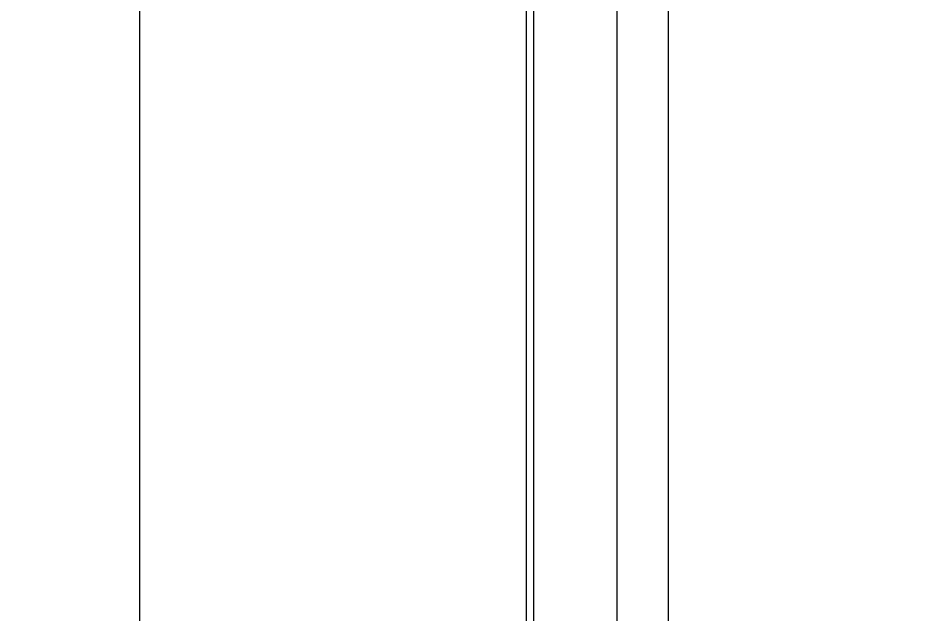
# Model space of a CAD drawing. Header units: inches. Extents: x -20.7 to 76.3, y -55.2 to 19.1.
# Drawn here: x -4.358 to -3.707, y -29.432 to -28.995 of the extents above; entities that cross this region are included whole.
import ezdxf

# ---------------------------------------------------------------- set-up
doc = ezdxf.new("R2010")
doc.units = ezdxf.units.IN
doc.header["$MEASUREMENT"] = 0
doc.layers.add('G-ANNO-TTLB', color=7, linetype='Continuous', lineweight=0)
doc.layers.add('TYVEK', color=7, linetype='Continuous', lineweight=0)

# ---------------------------------------------------------------- blocks, each defined once
blk = doc.blocks.new('Block_195')
at = {"layer": 'TYVEK', "color": 3, "lineweight": 25, "true_color": 0x00ff00}
blk.add_line((-3.88226, -30.04218), (-3.88226, -27.849), dxfattribs=at)

msp = doc.modelspace()

# ---------------------------------------------------------------- hatches: boundary and pattern name
at = {"layer": 'G-ANNO-TTLB', "true_color": 0xff00ff, "transparency": 33554687}
h = msp.add_hatch(color=6, dxfattribs=at)
edge = h.paths.add_edge_path()
edge.add_spline(control_points=[(20.03822, -55.21363), (20.03822, -55.21363), (-20.64953, -55.21363), (-20.64953, -55.21363), (-20.64953, -55.21363), (-20.64953, -21.08863), (-20.64953, -21.08863), (-20.64953, -21.08863), (20.03822, -21.08863), (20.03822, -21.08863), (20.03822, -21.08863), (20.03822, -55.21363), (20.03822, -55.21363)], knot_values=[0, 0, 0, 0, 1, 1, 1, 2, 2, 2, 3, 3, 3, 4, 4, 4, 4], degree=3, periodic=0)
edge = h.paths.add_edge_path()
edge.add_spline(control_points=[(-20.52453, -21.21363), (-20.52453, -21.21363), (-20.52453, -55.08863), (-20.52453, -55.08863), (-20.52453, -55.08863), (19.91322, -55.08863), (19.91322, -55.08863), (19.91322, -55.08863), (19.91322, -21.21363), (19.91322, -21.21363), (19.91322, -21.21363), (-20.52453, -21.21363), (-20.52453, -21.21363)], knot_values=[0, 0, 0, 0, 1, 1, 1, 2, 2, 2, 3, 3, 3, 4, 4, 4, 4], degree=3, periodic=0)
edge.add_line((-20.52453, -21.21363), (-20.52453, -21.21363))

# ---------------------------------------------------------------- linework, layer by layer
at = {"layer": 'G-ANNO-TTLB'}
for points in [[(20.03822, -55.21363), (20.03822, -55.21363), (-20.64953, -55.21363), (-20.64953, -55.21363), (-20.64953, -55.21363), (-20.64953, -21.08863), (-20.64953, -21.08863), (-20.64953, -21.08863), (20.03822, -21.08863), (20.03822, -21.08863), (20.03822, -21.08863), (20.03822, -55.21363), (20.03822, -55.21363)], [(-20.52453, -21.21363), (-20.52453, -21.21363), (-20.52453, -55.08863), (-20.52453, -55.08863), (-20.52453, -55.08863), (19.91322, -55.08863), (19.91322, -55.08863), (19.91322, -55.08863), (19.91322, -21.21363), (19.91322, -21.21363), (19.91322, -21.21363), (-20.52453, -21.21363), (-20.52453, -21.21363)]]:
    msp.add_open_spline(points, degree=3, knots=[0, 0, 0, 0, 1, 1, 1, 2, 2, 2, 3, 3, 3, 4, 4, 4, 4], dxfattribs=at)
at = {"layer": 'TYVEK', "color": 3, "lineweight": 25, "true_color": 0x00ff00}
msp.add_line((-3.98069, -30.1066), (-3.98069, -27.71686), dxfattribs=at)
at = {"layer": 'TYVEK', "color": 1, "lineweight": 25, "true_color": 0xff0000}
msp.add_lwpolyline([(-3.98599, -27.93584), (-4.26916, -27.77396), (-4.26916, -30.41163), (-3.98599, -30.57448)], close=True, dxfattribs=at)
at = {"layer": 'TYVEK', "color": 3, "lineweight": 25, "true_color": 0x00ff00}
msp.add_lwpolyline([(-3.91975, -30.06456), (-3.91975, -27.82714), (-2.88801, -28.42871), (-2.88801, -30.66224), (-3.91975, -30.06456)], dxfattribs=at)

# ---------------------------------------------------------------- block references
at = {"layer": 'TYVEK'}
msp.add_blockref('Block_195', (0, 0), dxfattribs=at)

doc.saveas('drawing.dxf')
